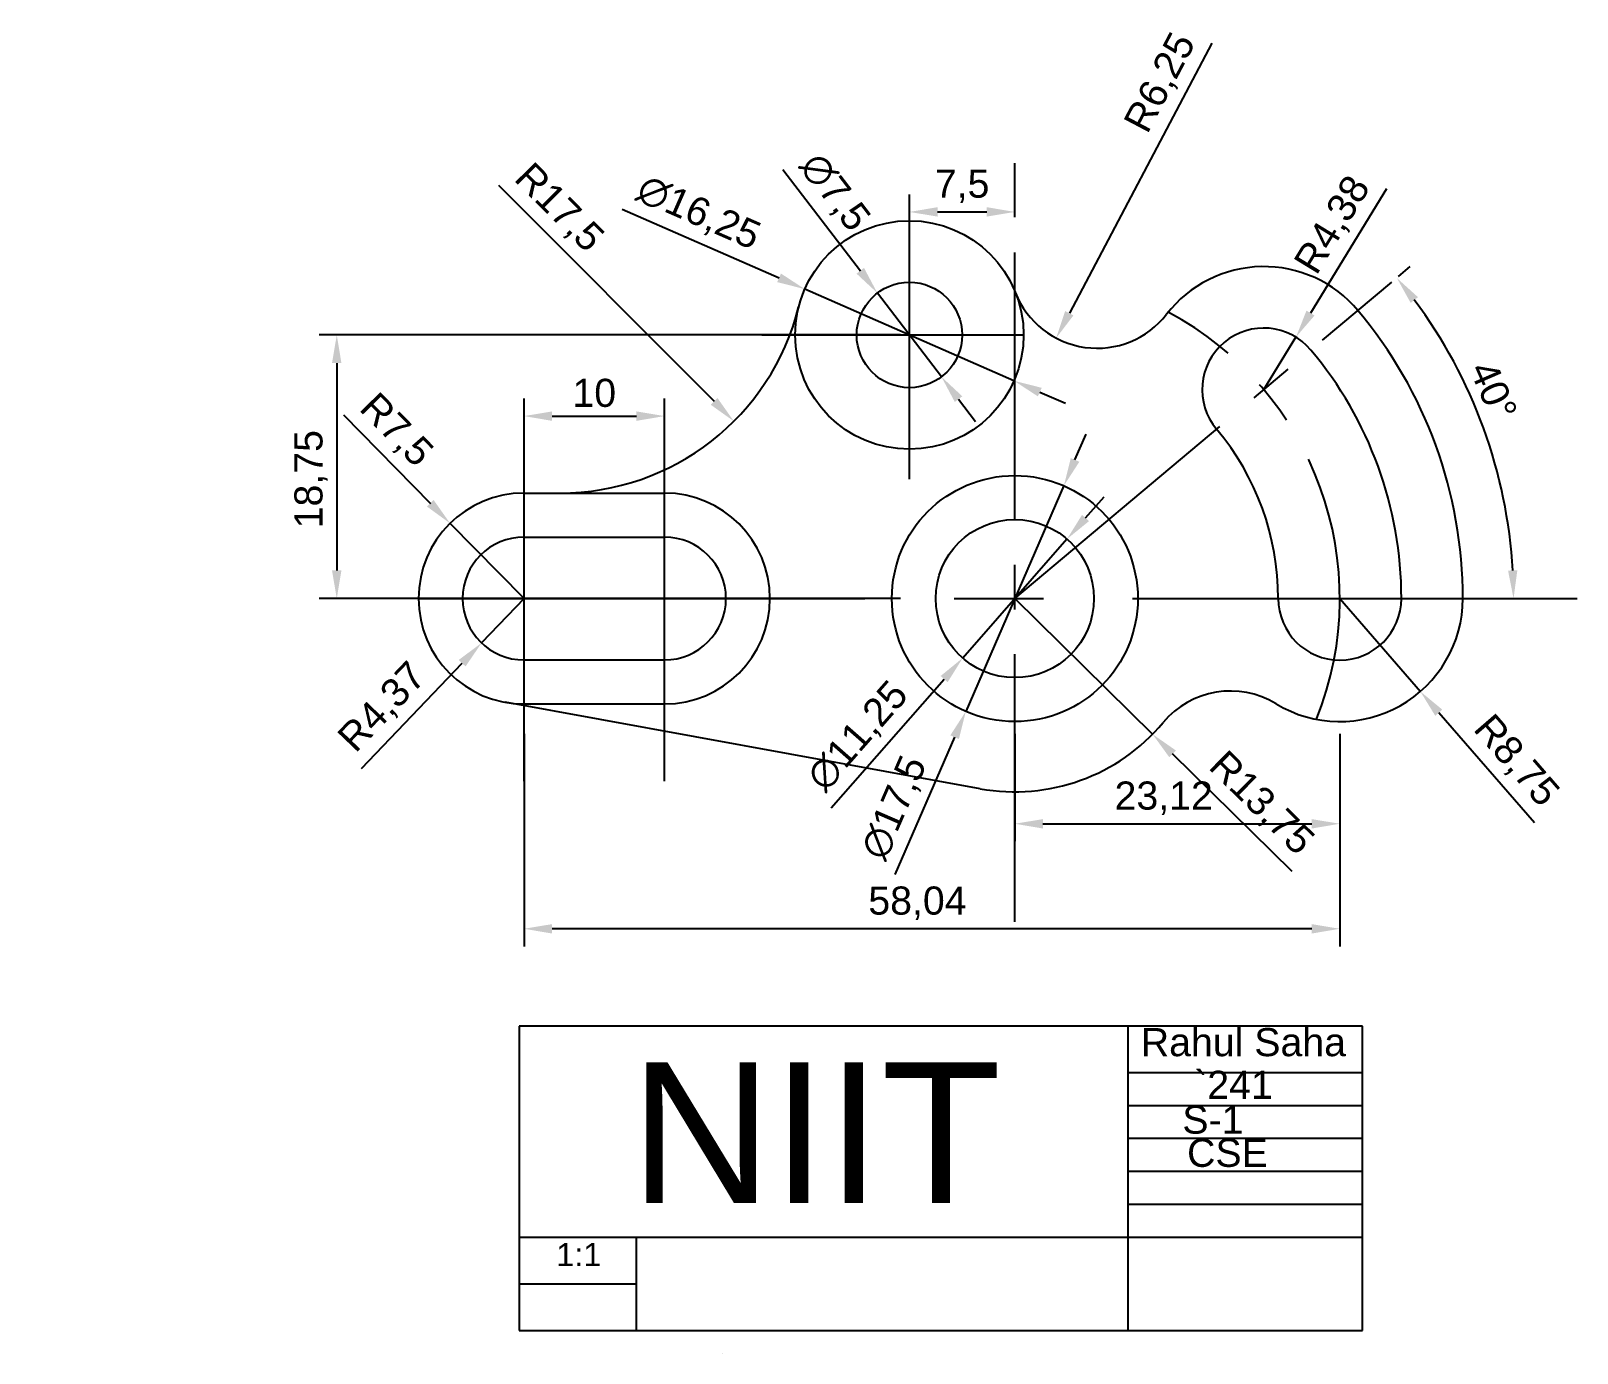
# Model space of a CAD drawing. Header units: millimetres. Extents: x -70 to 40, y -54 to 40.
import ezdxf

# ---------------------------------------------------------------- set-up
doc = ezdxf.new("R2010")
doc.units = ezdxf.units.MM
doc.linetypes.add('CENTER', pattern=[50.8, 31.75, -6.35, 6.35, -6.35])
doc.linetypes.add('CENTER2', pattern=[28.575, 19.05, -3.175, 3.175, -3.175])
doc.styles.get("Standard").update_dxf_attribs({"font": 'arial.ttf'})
doc.dimstyles.new('ISO-25', dxfattribs={"dimtxt": 2, "dimasz": 2, "dimexe": 1.25, "dimexo": 0.625, "dimtad": 1, "dimtxsty": 'Standard', "dimcen": 2, "dimadec": 0, "dimazin": 0, "dimtfac": 1, "dimtmove": 0, "dimatfit": 3, "dimfxl": 1, "dimarcsym": 0})

# ---------------------------------------------------------------- blocks, each defined once
blk = doc.blocks.new('*D1')
at = {"color": 0, "lineweight": -2, "transparency": 16777216}
blk.add_line((27.29, 22.9), (28.13, 23.61), dxfattribs=at)
blk.add_arc((0, 0), 35.48, 3.2305, 36.7695, dxfattribs=at)
at = {"color": 0, "transparency": 16777216}
for points in [[(28.16, 21.03), (28.68, 21.44), (27.18, 22.8)], [(35.75, 2.01), (35.09, 1.99), (35.48, 0)]]:
    blk.add_solid(points, dxfattribs=at)
at = {"layer": 'Defpoints', "color": 0, "transparency": 16777216}
for p in [(26.81, 22.5), (34.52, 8.18), (-70, 0), (0, 0), (40, 0)]:
    blk.add_point(p, dxfattribs=at)
at = {"color": 0, "transparency": 16777216, "insert": (34.05, 14.78), "char_height": 2, "attachment_point": 5, "rotation": 293.462}
blk.add_mtext('40°', dxfattribs=at)
blk = doc.blocks.new('*D2')
at = {"color": 0, "lineweight": -2, "transparency": 16777216}
for p, q in [((26.44, 29.15), (21.04, 20.3)), ((17.71, 14.86), (20, 18.6))]:
    blk.add_line(p, q, dxfattribs=at)
at = {"color": 0, "transparency": 16777216}
blk.add_solid([(20.75, 20.48), (21.32, 20.13), (20, 18.6)], dxfattribs=at)
at = {"layer": 'Defpoints', "color": 0, "transparency": 16777216}
for p in [(20, 18.6), (17.71, 14.86)]:
    blk.add_point(p, dxfattribs=at)
at = {"color": 0, "transparency": 16777216, "insert": (22.7, 26.53), "char_height": 2, "attachment_point": 5, "rotation": 58.5623}
blk.add_mtext('R4,38', dxfattribs=at)
blk = doc.blocks.new('*D3')
at = {"color": 0, "lineweight": -2, "transparency": 16777216}
for p, q in [((23.12, 0), (28.85, -6.61)), ((36.96, -15.96), (30.16, -8.12))]:
    blk.add_line(p, q, dxfattribs=at)
at = {"color": 0, "transparency": 16777216}
blk.add_solid([(30.41, -7.9), (29.91, -8.34), (28.85, -6.61)], dxfattribs=at)
at = {"layer": 'Defpoints', "color": 0, "transparency": 16777216}
for p in [(23.12, 0), (28.85, -6.61)]:
    blk.add_point(p, dxfattribs=at)
at = {"color": 0, "transparency": 16777216, "insert": (35.6, -11.6), "char_height": 2, "attachment_point": 5, "rotation": 310.9237}
blk.add_mtext('R8,75', dxfattribs=at)
blk = doc.blocks.new('*D4')
at = {"color": 0, "lineweight": -2, "transparency": 16777216}
for p, q in [((0, 0), (9.8, -9.65)), ((19.73, -19.42), (11.22, -11.05))]:
    blk.add_line(p, q, dxfattribs=at)
at = {"color": 0, "transparency": 16777216}
blk.add_solid([(11.46, -10.81), (10.99, -11.29), (9.8, -9.65)], dxfattribs=at)
at = {"layer": 'Defpoints', "color": 0, "transparency": 16777216}
for p in [(0, 0), (9.8, -9.65)]:
    blk.add_point(p, dxfattribs=at)
at = {"color": 0, "transparency": 16777216, "insert": (17.47, -14.63), "char_height": 2, "attachment_point": 5, "rotation": 315.453}
blk.add_mtext('R13,75', dxfattribs=at)
blk = doc.blocks.new('*D5')
at = {"color": 0, "lineweight": -2, "transparency": 16777216}
blk.add_line((14.01, 39.5), (3.88, 20.3), dxfattribs=at)
at = {"color": 0, "transparency": 16777216}
blk.add_solid([(3.58, 20.45), (4.17, 20.14), (2.94, 18.53)], dxfattribs=at)
at = {"layer": 'Defpoints', "color": 0, "transparency": 16777216}
for p in [(5.86, 24.06), (2.94, 18.53)]:
    blk.add_point(p, dxfattribs=at)
at = {"color": 0, "transparency": 16777216, "insert": (10.44, 36.65), "char_height": 2, "attachment_point": 5, "rotation": 62.1774}
blk.add_mtext('R6,25', dxfattribs=at)
blk = doc.blocks.new('*D6')
at = {"color": 0, "lineweight": -2, "transparency": 16777216}
for p, q in [((-34.92, 0), (-37.94, -3.16)), ((-46.49, -12.08), (-39.32, -4.6))]:
    blk.add_line(p, q, dxfattribs=at)
at = {"color": 0, "transparency": 16777216}
blk.add_solid([(-39.57, -4.37), (-39.08, -4.83), (-37.94, -3.16)], dxfattribs=at)
at = {"layer": 'Defpoints', "color": 0, "transparency": 16777216}
for p in [(-34.92, 0), (-37.94, -3.16)]:
    blk.add_point(p, dxfattribs=at)
at = {"color": 0, "transparency": 16777216, "insert": (-44.92, -7.8), "char_height": 2, "attachment_point": 5, "rotation": 46.2495}
blk.add_mtext('R4,37', dxfattribs=at)
blk = doc.blocks.new('*D7')
at = {"color": 0, "lineweight": -2, "transparency": 16777216}
for p, q in [((-47.77, 13.06), (-41.58, 6.77)), ((-34.92, 0), (-40.18, 5.35))]:
    blk.add_line(p, q, dxfattribs=at)
at = {"color": 0, "transparency": 16777216}
blk.add_solid([(-41.35, 7.01), (-41.82, 6.54), (-40.18, 5.35)], dxfattribs=at)
at = {"layer": 'Defpoints', "color": 0, "transparency": 16777216}
for p in [(-40.18, 5.35), (-34.92, 0)]:
    blk.add_point(p, dxfattribs=at)
at = {"color": 0, "transparency": 16777216, "insert": (-44.08, 11.91), "char_height": 2, "attachment_point": 5, "rotation": 314.5401}
blk.add_mtext('R7,5', dxfattribs=at)
blk = doc.blocks.new('*D8')
at = {"color": 0, "lineweight": -2, "transparency": 16777216}
blk.add_line((-36.74, 29.4), (-21.4, 14.03), dxfattribs=at)
at = {"color": 0, "transparency": 16777216}
blk.add_solid([(-21.16, 14.27), (-21.64, 13.79), (-19.99, 12.61)], dxfattribs=at)
at = {"layer": 'Defpoints', "color": 0, "transparency": 16777216}
for p in [(-32.35, 25), (-19.99, 12.61)]:
    blk.add_point(p, dxfattribs=at)
at = {"color": 0, "transparency": 16777216, "insert": (-32.49, 27.73), "char_height": 2, "attachment_point": 5, "rotation": 314.949}
blk.add_mtext('R17,5', dxfattribs=at)
blk = doc.blocks.new('*D9')
at = {"color": 0, "lineweight": -2, "transparency": 16777216}
for p, q in [((5.03, 5.73), (6.35, 7.23)), ((3.71, 4.23), (-3.71, -4.23)), ((-13.07, -14.89), (-5.03, -5.73))]:
    blk.add_line(p, q, dxfattribs=at)
at = {"color": 0, "transparency": 16777216}
for points in [[(4.78, 5.95), (5.28, 5.51), (3.71, 4.23)], [(-5.28, -5.51), (-4.78, -5.95), (-3.71, -4.23)]]:
    blk.add_solid(points, dxfattribs=at)
at = {"layer": 'Defpoints', "color": 0, "transparency": 16777216}
for p in [(3.71, 4.23), (-3.71, -4.23)]:
    blk.add_point(p, dxfattribs=at)
at = {"color": 0, "transparency": 16777216, "insert": (-11.11, -9.84), "char_height": 2, "attachment_point": 5, "rotation": 48.7232}
blk.add_mtext('∅11,25', dxfattribs=at)
blk = doc.blocks.new('*D10')
at = {"color": 0, "lineweight": -2, "transparency": 16777216}
for p, q in [((4.28, 9.86), (5.08, 11.69)), ((3.49, 8.03), (-3.49, -8.03)), ((-8.52, -19.62), (-4.28, -9.86))]:
    blk.add_line(p, q, dxfattribs=at)
at = {"color": 0, "transparency": 16777216}
for points in [[(3.98, 9.99), (4.59, 9.73), (3.49, 8.03)], [(-4.59, -9.73), (-3.98, -9.99), (-3.49, -8.03)]]:
    blk.add_solid(points, dxfattribs=at)
at = {"layer": 'Defpoints', "color": 0, "transparency": 16777216}
for p in [(3.49, 8.03), (-3.49, -8.03)]:
    blk.add_point(p, dxfattribs=at)
at = {"color": 0, "transparency": 16777216, "insert": (-8.5, -14.91), "char_height": 2, "attachment_point": 5, "rotation": 66.5263}
blk.add_mtext('∅17,5', dxfattribs=at)
blk = doc.blocks.new('*D11')
at = {"color": 0, "lineweight": -2, "transparency": 16777216}
for p, q in [((-16.51, 30.53), (-10.99, 23.32)), ((-5.22, 15.77), (-9.78, 21.73)), ((-4.01, 14.18), (-2.79, 12.6))]:
    blk.add_line(p, q, dxfattribs=at)
at = {"color": 0, "transparency": 16777216}
for points in [[(-10.73, 23.52), (-11.26, 23.11), (-9.78, 21.73)], [(-3.74, 14.39), (-4.27, 13.98), (-5.22, 15.77)]]:
    blk.add_solid(points, dxfattribs=at)
at = {"layer": 'Defpoints', "color": 0, "transparency": 16777216}
for p in [(-9.78, 21.73), (-5.22, 15.77)]:
    blk.add_point(p, dxfattribs=at)
at = {"color": 0, "transparency": 16777216, "insert": (-12.88, 28.85), "char_height": 2, "attachment_point": 5, "rotation": 307.4218}
blk.add_mtext('∅7,5', dxfattribs=at)
blk = doc.blocks.new('*D12')
at = {"color": 0, "lineweight": -2, "transparency": 16777216}
for p, q in [((-27.94, 27.7), (-16.77, 22.81)), ((-0.06, 15.49), (-14.94, 22.01)), ((1.77, 14.69), (3.61, 13.89))]:
    blk.add_line(p, q, dxfattribs=at)
at = {"color": 0, "transparency": 16777216}
for points in [[(-16.64, 23.12), (-16.91, 22.51), (-14.94, 22.01)], [(1.91, 14.99), (1.64, 14.38), (-0.06, 15.49)]]:
    blk.add_solid(points, dxfattribs=at)
at = {"layer": 'Defpoints', "color": 0, "transparency": 16777216}
for p in [(-14.94, 22.01), (-0.06, 15.49)]:
    blk.add_point(p, dxfattribs=at)
at = {"color": 0, "transparency": 16777216, "insert": (-22.53, 27.36), "char_height": 2, "attachment_point": 5, "rotation": 336.3539}
blk.add_mtext('∅16,25', dxfattribs=at)
blk = doc.blocks.new('*D13')
at = {"color": 0, "lineweight": -2, "transparency": 16777216}
for p, q in [((0, -9.62), (0, -17.27)), ((23.12, -9.62), (23.12, -17.27)), ((2, -16.02), (21.12, -16.02))]:
    blk.add_line(p, q, dxfattribs=at)
at = {"color": 0, "transparency": 16777216}
for points in [[(2, -15.69), (2, -16.36), (0, -16.02)], [(21.12, -15.69), (21.12, -16.36), (23.12, -16.02)]]:
    blk.add_solid(points, dxfattribs=at)
at = {"layer": 'Defpoints', "color": 0, "transparency": 16777216}
for p in [(0, -9), (23.12, -9), (23.12, -16.02)]:
    blk.add_point(p, dxfattribs=at)
at = {"color": 0, "transparency": 16777216, "insert": (10.59, -14.2), "char_height": 2, "attachment_point": 5}
blk.add_mtext('23,12', dxfattribs=at)
blk = doc.blocks.new('*D14')
at = {"color": 0, "lineweight": -2, "transparency": 16777216}
for p, q in [((-34.92, -9.62), (-34.92, -24.74)), ((23.12, -9.62), (23.12, -24.74)), ((21.12, -23.49), (-32.92, -23.49))]:
    blk.add_line(p, q, dxfattribs=at)
at = {"color": 0, "transparency": 16777216}
for points in [[(-32.92, -23.16), (-32.92, -23.83), (-34.92, -23.49)], [(21.12, -23.16), (21.12, -23.83), (23.12, -23.49)]]:
    blk.add_solid(points, dxfattribs=at)
at = {"layer": 'Defpoints', "color": 0, "transparency": 16777216}
for p in [(-34.92, -9), (23.12, -9), (-34.92, -23.49)]:
    blk.add_point(p, dxfattribs=at)
at = {"color": 0, "transparency": 16777216, "insert": (-6.93, -21.67), "char_height": 2, "attachment_point": 5}
blk.add_mtext('58,04', dxfattribs=at)
blk = doc.blocks.new('*D15')
at = {"color": 0, "lineweight": -2, "transparency": 16777216}
for p, q in [((-34.92, -8.38), (-34.92, 14.23)), ((-24.92, -8.38), (-24.92, 14.23)), ((-32.92, 12.98), (-26.92, 12.98))]:
    blk.add_line(p, q, dxfattribs=at)
at = {"color": 0, "transparency": 16777216}
for points in [[(-32.92, 13.31), (-32.92, 12.64), (-34.92, 12.98)], [(-26.92, 13.31), (-26.92, 12.64), (-24.92, 12.98)]]:
    blk.add_solid(points, dxfattribs=at)
at = {"layer": 'Defpoints', "color": 0, "transparency": 16777216}
for p in [(-24.92, 12.98), (-34.92, -9), (-24.92, -9)]:
    blk.add_point(p, dxfattribs=at)
at = {"color": 0, "transparency": 16777216, "insert": (-29.92, 14.62), "char_height": 2, "attachment_point": 5}
blk.add_mtext('10', dxfattribs=at)
blk = doc.blocks.new('*D16')
at = {"color": 0, "lineweight": -2, "transparency": 16777216}
for p, q in [((-7.5, 27.12), (-7.5, 28.75)), ((0, 27.12), (0, 28.75)), ((-5.5, 27.5), (-2, 27.5))]:
    blk.add_line(p, q, dxfattribs=at)
at = {"color": 0, "transparency": 16777216}
for points in [[(-5.5, 27.84), (-5.5, 27.17), (-7.5, 27.5)], [(-2, 27.84), (-2, 27.17), (0, 27.5)]]:
    blk.add_solid(points, dxfattribs=at)
at = {"layer": 'Defpoints', "color": 0, "transparency": 16777216}
for p in [(0, 27.5), (-7.5, 26.5), (0, 26.5)]:
    blk.add_point(p, dxfattribs=at)
at = {"color": 0, "transparency": 16777216, "insert": (-3.75, 29.33), "char_height": 2, "attachment_point": 5}
blk.add_mtext('7,5', dxfattribs=at)
blk = doc.blocks.new('*D17')
at = {"color": 0, "lineweight": -2, "transparency": 16777216}
for p, q in [((-8.13, 18.75), (-49.49, 18.75)), ((-48.24, 16.75), (-48.24, 2)), ((-8.13, 0), (-49.49, 0))]:
    blk.add_line(p, q, dxfattribs=at)
at = {"color": 0, "transparency": 16777216}
for points in [[(-48.58, 16.75), (-47.91, 16.75), (-48.24, 18.75)], [(-48.58, 2), (-47.91, 2), (-48.24, 0)]]:
    blk.add_solid(points, dxfattribs=at)
at = {"layer": 'Defpoints', "color": 0, "transparency": 16777216}
for p in [(-7.5, 18.75), (-48.24, 0), (-7.5, 0)]:
    blk.add_point(p, dxfattribs=at)
at = {"color": 0, "transparency": 16777216, "insert": (-50.07, 8.49), "char_height": 2, "attachment_point": 5, "rotation": 90}
blk.add_mtext('18,75', dxfattribs=at)

msp = doc.modelspace()

# ---------------------------------------------------------------- linework, layer by layer
at = {"linetype": 'CENTER2'}
for p, q in [((0, -23), (0, 32)), ((-7.5, 8.5), (-7.5, 29.5)), ((0, 0), (26.812, 22.498)), ((-18, 18.75), (0.625, 18.75)), ((-34.92, -13), (-34.92, 13))]:
    msp.add_line(p, q, dxfattribs=at)
for p, q in [((-24.92, -13), (-24.92, 13)), ((-34.92, 7.5), (-32.351, 7.5)), ((-34.92, 7.5), (-24.92, 7.5)), ((-34.92, 4.37), (-24.92, 4.37)), ((-34.92, -4.37), (-24.92, -4.37)), ((-2.461, -13.528), (-36.262, -7.379)), ((-34.92, -7.5), (-24.92, -7.5)), ((24.734, -30.407), (-35.266, -30.407)), ((-35.266, -30.407), (-35.266, -52.077)), ((8.064, -52.077), (8.064, -30.407)), ((24.734, -52.077), (24.734, -30.407)), ((24.734, -33.737), (8.064, -33.737)), ((24.734, -36.077), (8.064, -36.077)), ((24.734, -38.417), (8.064, -38.417)), ((24.734, -40.757), (8.064, -40.757)), ((24.734, -43.097), (8.064, -43.097)), ((-35.266, -45.417), (24.734, -45.417)), ((-26.936, -45.417), (-26.936, -52.077)), ((-35.266, -48.747), (-26.936, -48.747)), ((-35.266, -52.077), (24.734, -52.077)), ((-20.825, -53.673), (-20.825, -53.673))]:
    msp.add_line(p, q)
at = {"linetype": 'CENTER'}
msp.add_line((-42.42, 0), (40, 0), dxfattribs=at)
for centre, radius in [((-7.5, 18.75), 8.125), ((-7.5, 18.75), 3.75), ((0, 0), 8.75), ((0, 0), 5.625)]:
    msp.add_circle(centre, radius)
for centre, radius, start, end in [((17.711, 14.861), 8.75, 40, 142.19285), ((5.86, 24.056), 6.25, 201.66236, 322.19285), ((-32.351, 25), 17.5, 270, 345.88302), ((0, 0), 31.87, 0, 40.00419), ((17.711, 14.861), 4.38, 40.00001, 219.99999), ((0, 0), 27.5, 0, 40.00319), ((0, 0), 18.74, 0, 40), ((-34.92, 0), 7.5, 90, 270), ((-24.92, 0), 7.5, 270, 90), ((-34.92, 0), 4.37, 90, 270), ((-24.92, 0), 4.37, 270, 90), ((23.12, 0), 8.75, 238.7777, 0), ((23.12, 0), 4.38, 180, 0), ((15.345, -12.827), 6.25, 58.7777, 140.1058), ((0, 0), 13.75, 259.68962, 320.1058)]:
    msp.add_arc(centre, radius, start, end)
at = {"linetype": 'CENTER2'}
msp.add_arc((0, 0), 23.12, 338.18429, 61.81571, dxfattribs=at)

# ---------------------------------------------------------------- texts
for s, height, p in [('     `241', 2, (8.877, -35.591)), ('S-1', 2, (11.916, -38.065)), ('CSE', 2, (12.254, -40.427)), ('    1:1', 1.65, (-35.18, -47.49))]:
    msp.add_text(s, height=height).set_placement(p)
note = msp.add_mtext_dynamic_manual_height_columns(' Rahul Saha\\P', width=16.67, gutter_width=12.5, heights=[3.159, 0], dxfattribs=dict(insert=(8.184, -30.554), char_height=2, attachment_point=1))
for column, words in zip(note.columns.linked_columns, [' ']):
    column.text = words
at = {"insert": (-27.364, -33), "char_height": 10, "attachment_point": 1}
msp.add_mtext_dynamic_manual_height_columns('NIIT', width=43.33, gutter_width=12.5, heights=[0], dxfattribs=at)

# ---------------------------------------------------------------- dimensions: what is measured, and where the dimension line sits
for center, mpoint, picture, middle in [((5.86, 24.056), (2.943, 18.529), '*D5', (12.058, 35.801)), ((-32.351, 25), (-19.988, 12.615), '*D8', (-33.785, 26.437))]:
    dim = msp.add_radius_dim(center=center, mpoint=mpoint, dimstyle='ISO-25')
    dim.commit()
    dim.dimension.update_dxf_attribs({"geometry": picture, "text_midpoint": middle, "dimtype": 164})
for p1, p2, picture, middle in [((-5.221, 15.772), (-9.779, 21.728), '*D11', (-12.884, 28.847)), ((-0.057, 15.491), (-14.943, 22.009), '*D12', (-22.528, 27.36)), ((3.485, 8.026), (-3.485, -8.026), '*D10', (-8.504, -14.915)), ((3.711, 4.227), (-3.711, -4.227), '*D9', (-11.108, -9.836))]:
    dim = msp.add_diameter_dim_2p(p1=p1, p2=p2, dimstyle='ISO-25')
    dim.commit()
    dim.dimension.update_dxf_attribs({"geometry": picture, "text_midpoint": middle})
for base, p1, p2, picture, middle in [((0, 27.503), (-7.5, 26.5), (0, 26.5), '*D16', (-3.75, 27.503)), ((-24.92, 12.977), (-34.92, -9), (-24.92, -9), '*D15', (-29.92, 12.977)), ((-34.92, -23.494), (23.12, -9), (-34.92, -9), '*D14', (-6.934, -23.494)), ((23.12, -16.024), (0, -9), (23.12, -9), '*D13', (10.587, -16.024))]:
    dim = msp.add_linear_dim(base=base, p1=p1, p2=p2, dimstyle='ISO-25')
    dim.commit()
    dim.dimension.update_dxf_attribs({"geometry": picture, "text_midpoint": middle, "dimtype": 160})
for center, mpoint, picture, middle in [((17.711, 14.861), (19.995, 18.598), '*D2', (22.704, 26.532)), ((-34.92, 0), (-40.181, 5.346), '*D7', (-44.079, 11.906)), ((-34.92, 0), (-37.942, -3.157), '*D6', (-44.918, -7.802)), ((0, 0), (9.799, -9.646), '*D4', (17.469, -14.632)), ((23.12, 0), (28.852, -6.611), '*D3', (35.595, -11.601))]:
    dim = msp.add_radius_dim(center=center, mpoint=mpoint, dimstyle='ISO-25')
    dim.commit()
    dim.dimension.update_dxf_attribs({"geometry": picture, "text_midpoint": middle})
dim = msp.add_angular_dim_2l(base=(34.52, 8.181), line1=((-70, 0), (40, 0)), line2=((0, 0), (26.812, 22.498)), dimstyle='ISO-25')
dim.commit()
dim.dimension.update_dxf_attribs({"geometry": '*D1', "text_midpoint": (32.543, 14.125), "dimtype": 162})
dim = msp.add_linear_dim(base=(-48.244, 0), p1=(-7.5, 18.75), p2=(-7.5, 0), angle=90, dimstyle='ISO-25')
dim.commit()
dim.dimension.update_dxf_attribs({"geometry": '*D17', "text_midpoint": (-48.244, 8.495), "dimtype": 160})

doc.saveas('drawing.dxf')
